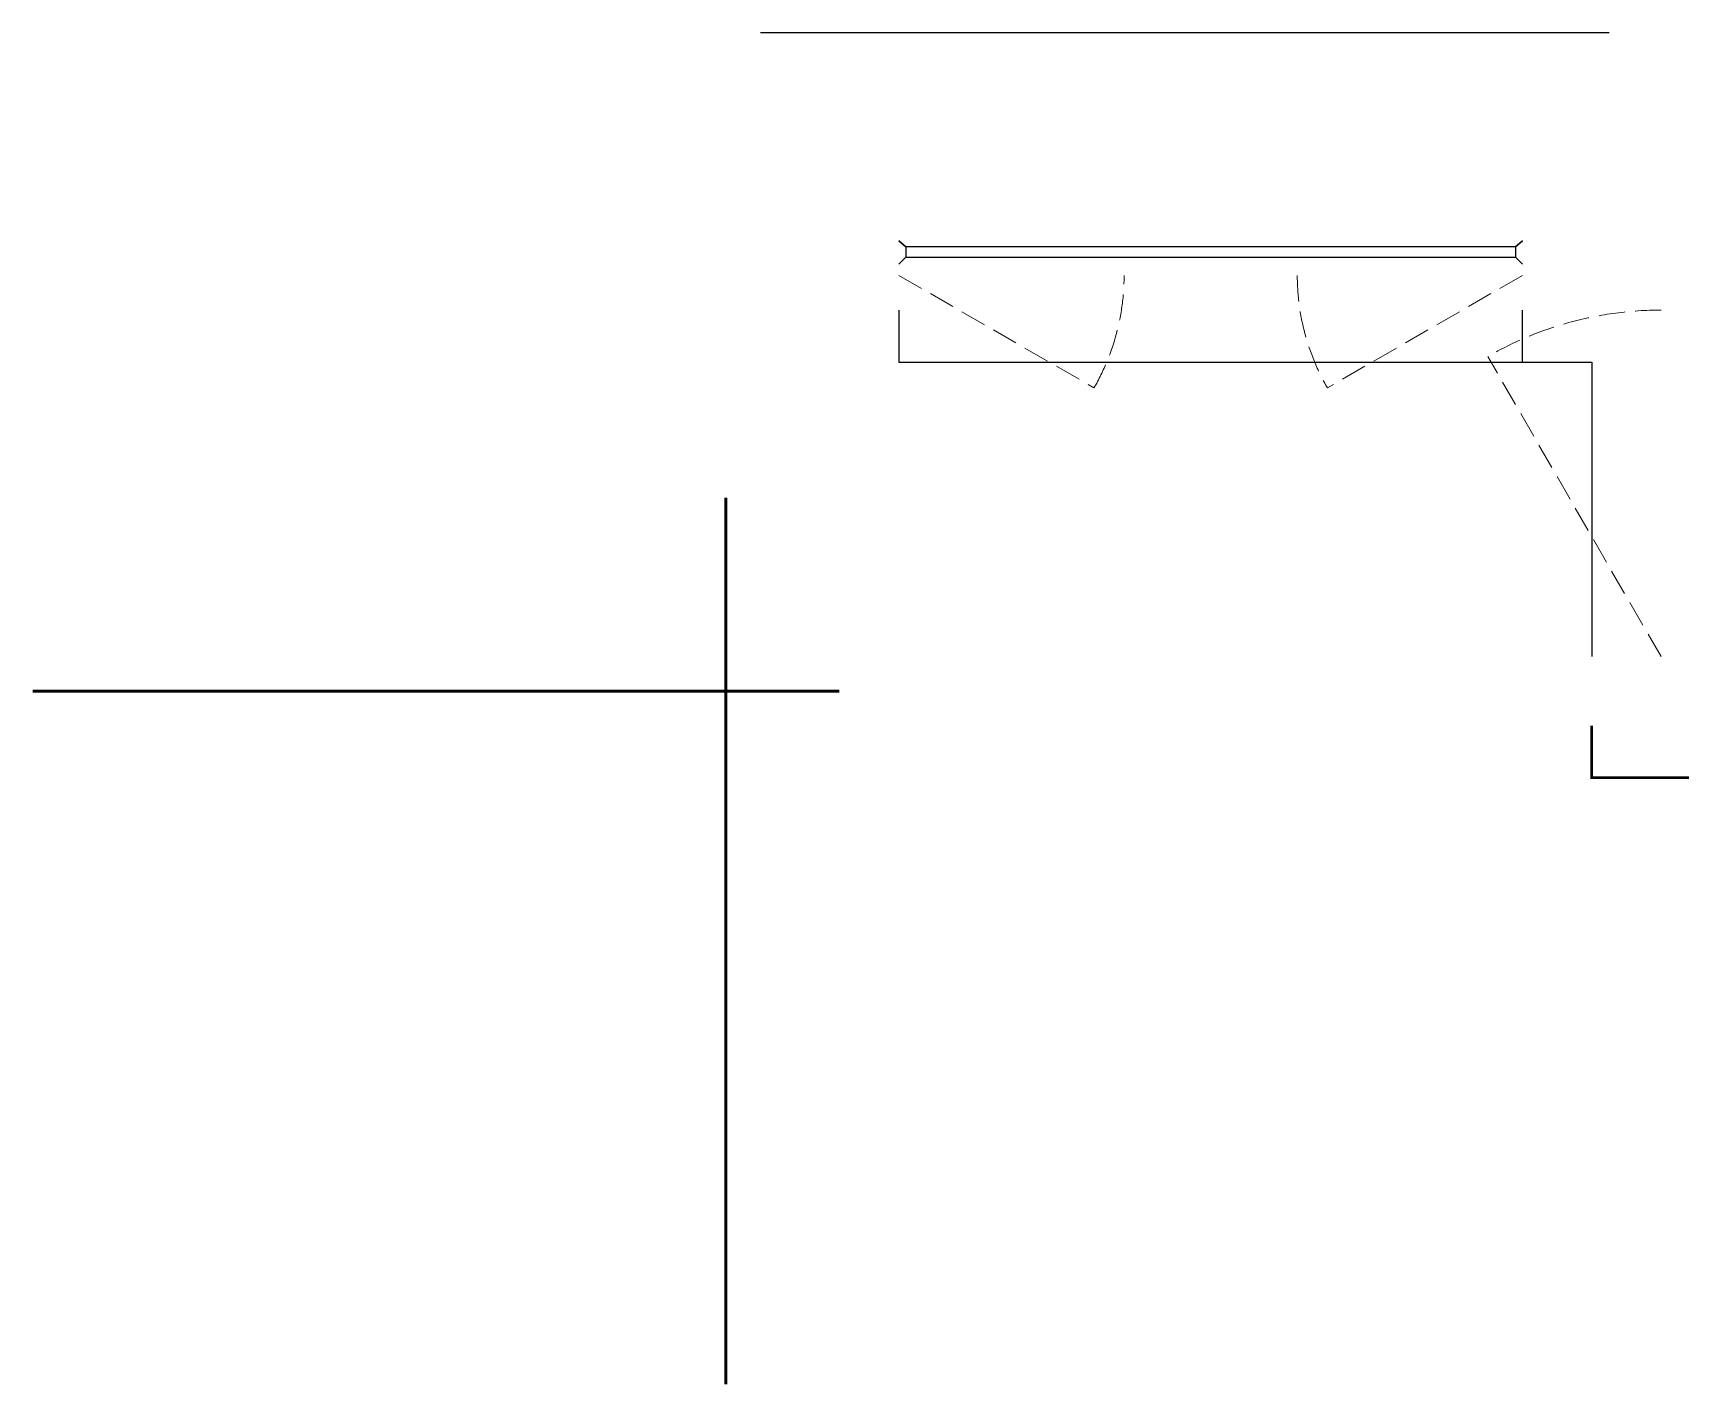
# Model space of a CAD drawing. Extents: x 5031545 to 5313844, y -886381 to -283477.
# Drawn here: x 5074313 to 5079068, y -850193 to -846293 of the extents above; entities that cross this region are included whole.
import ezdxf

# ---------------------------------------------------------------- set-up
doc = ezdxf.new("R2010")
doc.units = 0
doc.header["$LTSCALE"] = 1000
doc.header["$MEASUREMENT"] = 0
doc.linetypes.add('DASH', pattern=[0.35, 0.25, -0.1])
doc.layers.get('0').update_dxf_attribs({"linetype": 'CONTINUOUS'})
for name, color, linetype in [('$RECOVER_210609100354-0', 7, 'CONTINUOUS'), ('3-栏杆1', 252, 'CONTINUOUS'), ('3.5方案汇报，与郭总、侯月琴确定户型_t8$0$2020.03.04 -1安徽标准化洋房户型(UA）_t8_t8$0$看线', 154, 'CONTINUOUS'), ('DIM-照明', 7, 'CONTINUOUS'), ('看线', 185, 'CONTINUOUS')]:
    doc.layers.add(name, color=color, linetype=linetype)
doc.layers.add('WINDOW', color=146, linetype='CONTINUOUS', lineweight=20)

# ---------------------------------------------------------------- blocks, each defined once
blk = doc.blocks.new('DSFDS')
at = {"layer": '3-栏杆1', "color": 5}
for p, q in [((490702.7, 517230.7), (490682.5, 517248.5)), ((490682.5, 517248.5), (490702.7, 517230.7)), ((490682.5, 517181.5), (490702.7, 517201.4)), ((492462.2, 517230.6), (490702.7, 517230.7)), ((490702.7, 517230.7), (490702.7, 517201.4)), ((490702.7, 517201.4), (492462.2, 517201.3)), ((492462.2, 517230.7), (492482.5, 517248.5)), ((492482.5, 517248.5), (492462.2, 517230.7)), ((492462.2, 517230.7), (492462.2, 517201.4)), ((492462.2, 517201.4), (492482.5, 517181.5)), ((492482.5, 517181.5), (492462.2, 517201.4))]:
    blk.add_line(p, q, dxfattribs=at)
blk = doc.blocks.new('A$C547B2CCF')
at = {"layer": '$RECOVER_210609100354-0', "color": 252, "const_width": 8}
blk.add_lwpolyline([(2500, 1900), (2500, 1750), (3650, 1750), (3650, 1900)], dxfattribs=at)
at = {"layer": '3.5方案汇报，与郭总、侯月琴确定户型_t8$0$2020.03.04 -1安徽标准化洋房户型(UA）_t8_t8$0$看线', "color": 252, "ltscale": 10}
blk.add_lwpolyline([(2550, 3900), (100, 3900)], dxfattribs=at)
at = {"layer": 'WINDOW', "color": 252, "linetype": 'DASH', "ltscale": 0.3}
for points in [[(500, 3200), (1063.1, 2875.4, 0.131485), (1150, 3200)], [(2300, 3200), (1736.9, 2875.4, -0.131485), (1650, 3200)], [(2700, 2100), (2200, 2966, -0.131652), (2700, 3100)]]:
    blk.add_lwpolyline(points, format="xyb", dxfattribs=at)
at = {"layer": '看线', "color": 252, "ltscale": 0.5}
for points in [[(500, 3100), (500, 2950), (2500, 2950), (2500, 2100)], [(500, 3100), (500, 2950), (2300, 2950), (2300, 3100)]]:
    blk.add_lwpolyline(points, dxfattribs=at)
at = {"layer": '3-栏杆1', "color": 252}
blk.add_blockref('DSFDS', (-490182.5, -513948.5), dxfattribs=at)

msp = doc.modelspace()

# ---------------------------------------------------------------- linework, layer by layer
at = {"layer": 'DIM-照明', "color": 4, "lineweight": 50}
for p, q in [((5076312.6, -850193.3), (5076312.6, -847635.3)), ((5074312.6, -848193.3), (5076640, -848193.3))]:
    msp.add_line(p, q, dxfattribs=at)

# ---------------------------------------------------------------- block references
at = {"color": 2}
msp.add_blockref('A$C547B2CCF', (5076312.6, -850193.3), dxfattribs=at)

doc.saveas('drawing.dxf')
